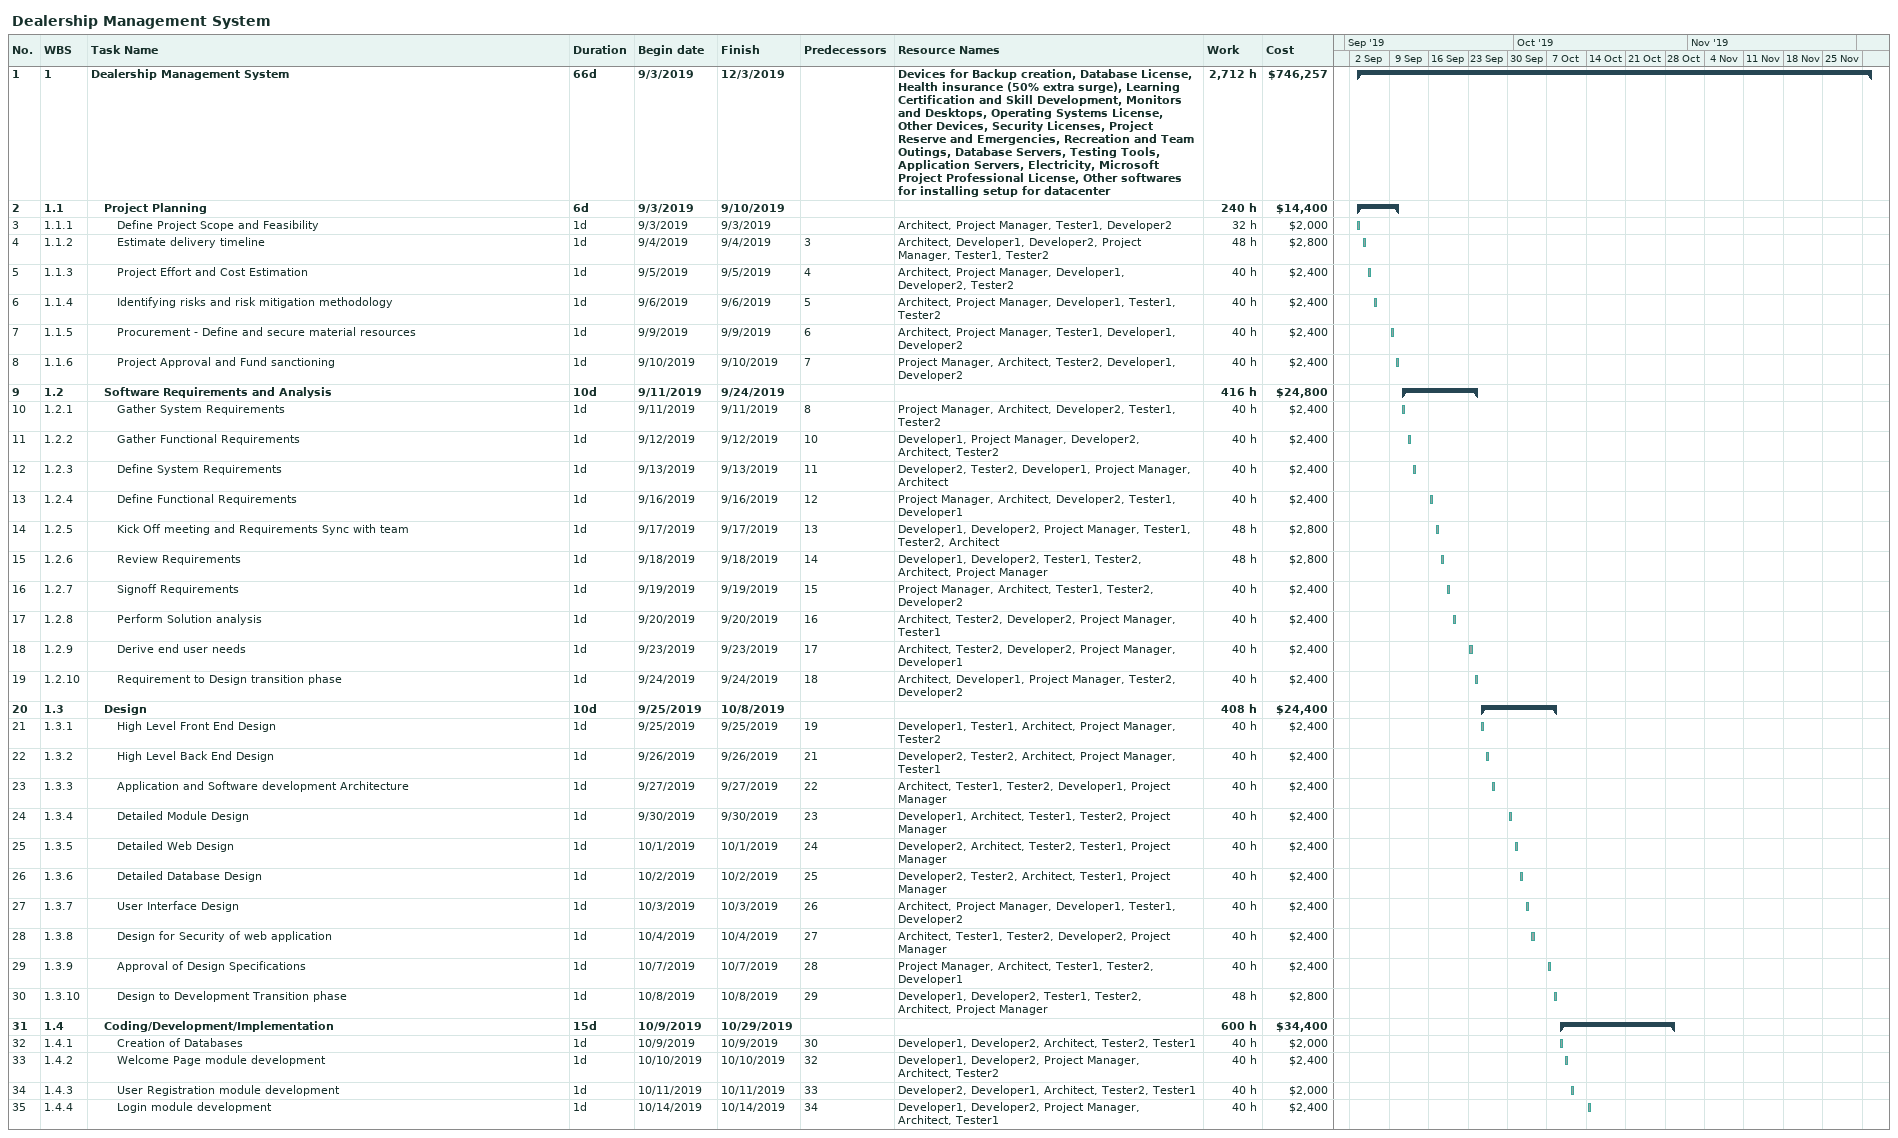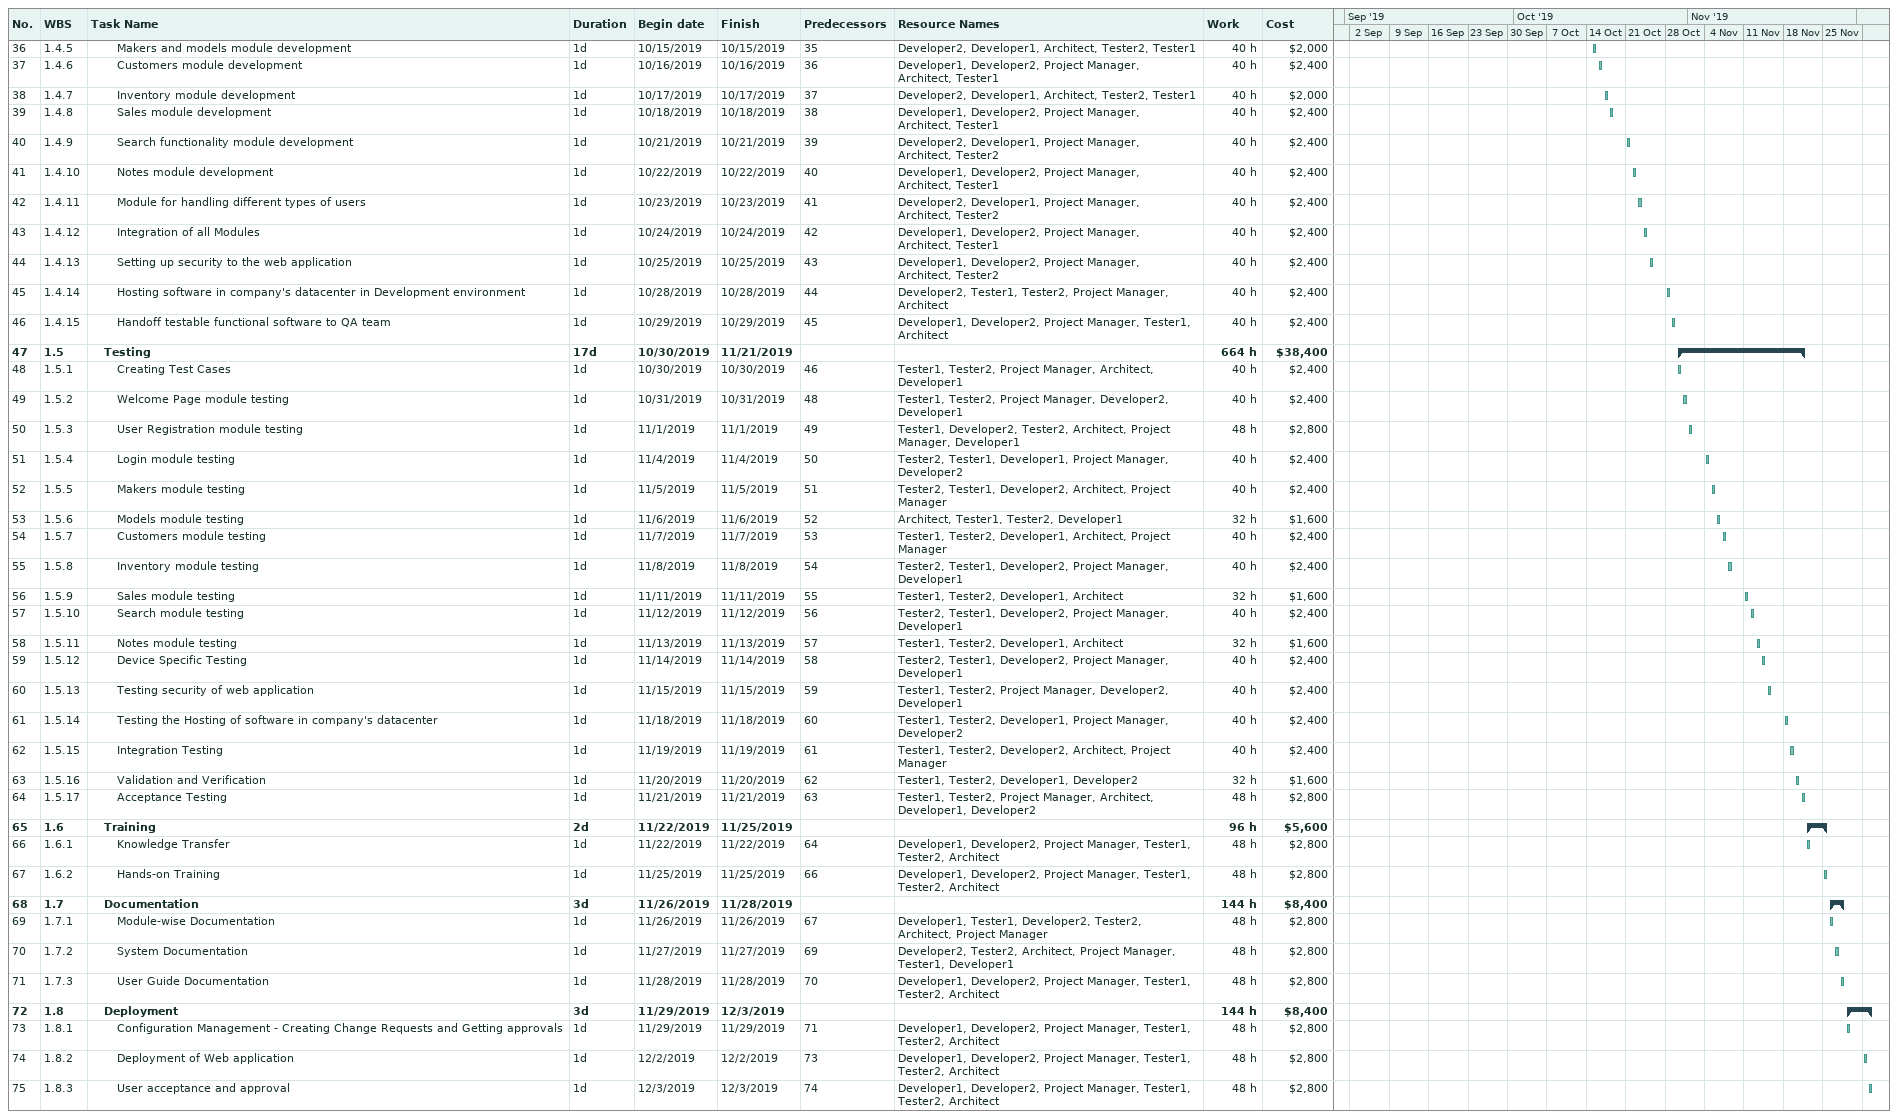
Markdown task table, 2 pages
Dealership Management System

| ID | WBS | Task | Duration | Start | Finish | Predecessors | Resources | Work (h) | Cost ($) |
|---|---|---|---|---|---|---|---|---|---|
| 1 | 1 | **Dealership Management System** | 66d | 2019-09-03 | 2019-12-03 |  | Devices for Backup creation, Database License, Health insurance (50% extra surge), Learning Certification and Skill Development, Monitors and Desktops, Operating Systems License, Other Devices, Security Licenses, Project Reserve and Emergencies, Recreation and Team Outings, Database Servers, Testing Tools, Application Servers, Electricity, Microsoft Project Professional License, Other softwares for installing setup for datacenter | 2712 | 746257 |
| 2 | 1.1 | **Project Planning** | 6d | 2019-09-03 | 2019-09-10 |  |  | 240 | 14400 |
| 3 | 1.1.1 | Define Project Scope and Feasibility | 1d | 2019-09-03 | 2019-09-03 |  | Architect, Project Manager, Tester1, Developer2 | 32 | 2000 |
| 4 | 1.1.2 | Estimate delivery timeline | 1d | 2019-09-04 | 2019-09-04 | 3 | Architect, Developer1, Developer2, Project Manager, Tester1, Tester2 | 48 | 2800 |
| 5 | 1.1.3 | Project Effort and Cost Estimation | 1d | 2019-09-05 | 2019-09-05 | 4 | Architect, Project Manager, Developer1, Developer2, Tester2 | 40 | 2400 |
| 6 | 1.1.4 | Identifying risks and risk mitigation methodology | 1d | 2019-09-06 | 2019-09-06 | 5 | Architect, Project Manager, Developer1, Tester1, Tester2 | 40 | 2400 |
| 7 | 1.1.5 | Procurement - Define and secure material resources | 1d | 2019-09-09 | 2019-09-09 | 6 | Architect, Project Manager, Tester1, Developer1, Developer2 | 40 | 2400 |
| 8 | 1.1.6 | Project Approval and Fund sanctioning | 1d | 2019-09-10 | 2019-09-10 | 7 | Project Manager, Architect, Tester2, Developer1, Developer2 | 40 | 2400 |
| 9 | 1.2 | **Software Requirements and Analysis** | 10d | 2019-09-11 | 2019-09-24 |  |  | 416 | 24800 |
| 10 | 1.2.1 | Gather System Requirements | 1d | 2019-09-11 | 2019-09-11 | 8 | Project Manager, Architect, Developer2, Tester1, Tester2 | 40 | 2400 |
| 11 | 1.2.2 | Gather Functional Requirements | 1d | 2019-09-12 | 2019-09-12 | 10 | Developer1, Project Manager, Developer2, Architect, Tester2 | 40 | 2400 |
| 12 | 1.2.3 | Define System Requirements | 1d | 2019-09-13 | 2019-09-13 | 11 | Developer2, Tester2, Developer1, Project Manager, Architect | 40 | 2400 |
| 13 | 1.2.4 | Define Functional Requirements | 1d | 2019-09-16 | 2019-09-16 | 12 | Project Manager, Architect, Developer2, Tester1, Developer1 | 40 | 2400 |
| 14 | 1.2.5 | Kick Off meeting and Requirements Sync with team | 1d | 2019-09-17 | 2019-09-17 | 13 | Developer1, Developer2, Project Manager, Tester1, Tester2, Architect | 48 | 2800 |
| 15 | 1.2.6 | Review Requirements | 1d | 2019-09-18 | 2019-09-18 | 14 | Developer1, Developer2, Tester1, Tester2, Architect, Project Manager | 48 | 2800 |
| 16 | 1.2.7 | Signoff Requirements | 1d | 2019-09-19 | 2019-09-19 | 15 | Project Manager, Architect, Tester1, Tester2, Developer2 | 40 | 2400 |
| 17 | 1.2.8 | Perform Solution analysis | 1d | 2019-09-20 | 2019-09-20 | 16 | Architect, Tester2, Developer2, Project Manager, Tester1 | 40 | 2400 |
| 18 | 1.2.9 | Derive end user needs | 1d | 2019-09-23 | 2019-09-23 | 17 | Architect, Tester2, Developer2, Project Manager, Developer1 | 40 | 2400 |
| 19 | 1.2.10 | Requirement to Design transition phase | 1d | 2019-09-24 | 2019-09-24 | 18 | Architect, Developer1, Project Manager, Tester2, Developer2 | 40 | 2400 |
| 20 | 1.3 | **Design** | 10d | 2019-09-25 | 2019-10-08 |  |  | 408 | 24400 |
| 21 | 1.3.1 | High Level Front End Design | 1d | 2019-09-25 | 2019-09-25 | 19 | Developer1, Tester1, Architect, Project Manager, Tester2 | 40 | 2400 |
| 22 | 1.3.2 | High Level Back End Design | 1d | 2019-09-26 | 2019-09-26 | 21 | Developer2, Tester2, Architect, Project Manager, Tester1 | 40 | 2400 |
| 23 | 1.3.3 | Application and Software development Architecture | 1d | 2019-09-27 | 2019-09-27 | 22 | Architect, Tester1, Tester2, Developer1, Project Manager | 40 | 2400 |
| 24 | 1.3.4 | Detailed Module Design | 1d | 2019-09-30 | 2019-09-30 | 23 | Developer1, Architect, Tester1, Tester2, Project Manager | 40 | 2400 |
| 25 | 1.3.5 | Detailed Web Design | 1d | 2019-10-01 | 2019-10-01 | 24 | Developer2, Architect, Tester2, Tester1, Project Manager | 40 | 2400 |
| 26 | 1.3.6 | Detailed Database Design | 1d | 2019-10-02 | 2019-10-02 | 25 | Developer2, Tester2, Architect, Tester1, Project Manager | 40 | 2400 |
| 27 | 1.3.7 | User Interface Design | 1d | 2019-10-03 | 2019-10-03 | 26 | Architect, Project Manager, Developer1, Tester1, Developer2 | 40 | 2400 |
| 28 | 1.3.8 | Design for Security of web application | 1d | 2019-10-04 | 2019-10-04 | 27 | Architect, Tester1, Tester2, Developer2, Project Manager | 40 | 2400 |
| 29 | 1.3.9 | Approval of Design Specifications | 1d | 2019-10-07 | 2019-10-07 | 28 | Project Manager, Architect, Tester1, Tester2, Developer1 | 40 | 2400 |
| 30 | 1.3.10 | Design to Development Transition phase | 1d | 2019-10-08 | 2019-10-08 | 29 | Developer1, Developer2, Tester1, Tester2, Architect, Project Manager | 48 | 2800 |
| 31 | 1.4 | **Coding/Development/Implementation** | 15d | 2019-10-09 | 2019-10-29 |  |  | 600 | 34400 |
| 32 | 1.4.1 | Creation of Databases | 1d | 2019-10-09 | 2019-10-09 | 30 | Developer1, Developer2, Architect, Tester2, Tester1 | 40 | 2000 |
| 33 | 1.4.2 | Welcome Page module development | 1d | 2019-10-10 | 2019-10-10 | 32 | Developer1, Developer2, Project Manager, Architect, Tester2 | 40 | 2400 |
| 34 | 1.4.3 | User Registration module development | 1d | 2019-10-11 | 2019-10-11 | 33 | Developer2, Developer1, Architect, Tester2, Tester1 | 40 | 2000 |
| 35 | 1.4.4 | Login module development | 1d | 2019-10-14 | 2019-10-14 | 34 | Developer1, Developer2, Project Manager, Architect, Tester1 | 40 | 2400 |
| 36 | 1.4.5 | Makers and models module development | 1d | 2019-10-15 | 2019-10-15 | 35 | Developer2, Developer1, Architect, Tester2, Tester1 | 40 | 2000 |
| 37 | 1.4.6 | Customers module development | 1d | 2019-10-16 | 2019-10-16 | 36 | Developer1, Developer2, Project Manager, Architect, Tester1 | 40 | 2400 |
| 38 | 1.4.7 | Inventory module development | 1d | 2019-10-17 | 2019-10-17 | 37 | Developer2, Developer1, Architect, Tester2, Tester1 | 40 | 2000 |
| 39 | 1.4.8 | Sales module development | 1d | 2019-10-18 | 2019-10-18 | 38 | Developer1, Developer2, Project Manager, Architect, Tester1 | 40 | 2400 |
| 40 | 1.4.9 | Search functionality module development | 1d | 2019-10-21 | 2019-10-21 | 39 | Developer2, Developer1, Project Manager, Architect, Tester2 | 40 | 2400 |
| 41 | 1.4.10 | Notes module development | 1d | 2019-10-22 | 2019-10-22 | 40 | Developer1, Developer2, Project Manager, Architect, Tester1 | 40 | 2400 |
| 42 | 1.4.11 | Module for handling different types of users | 1d | 2019-10-23 | 2019-10-23 | 41 | Developer2, Developer1, Project Manager, Architect, Tester2 | 40 | 2400 |
| 43 | 1.4.12 | Integration of all Modules | 1d | 2019-10-24 | 2019-10-24 | 42 | Developer1, Developer2, Project Manager, Architect, Tester1 | 40 | 2400 |
| 44 | 1.4.13 | Setting up security to the web application | 1d | 2019-10-25 | 2019-10-25 | 43 | Developer1, Developer2, Project Manager, Architect, Tester2 | 40 | 2400 |
| 45 | 1.4.14 | Hosting software in company's datacenter in Development environment | 1d | 2019-10-28 | 2019-10-28 | 44 | Developer2, Tester1, Tester2, Project Manager, Architect | 40 | 2400 |
| 46 | 1.4.15 | Handoff testable functional software to QA team | 1d | 2019-10-29 | 2019-10-29 | 45 | Developer1, Developer2, Project Manager, Tester1, Architect | 40 | 2400 |
| 47 | 1.5 | **Testing** | 17d | 2019-10-30 | 2019-11-21 |  |  | 664 | 38400 |
| 48 | 1.5.1 | Creating Test Cases | 1d | 2019-10-30 | 2019-10-30 | 46 | Tester1, Tester2, Project Manager, Architect, Developer1 | 40 | 2400 |
| 49 | 1.5.2 | Welcome Page module testing | 1d | 2019-10-31 | 2019-10-31 | 48 | Tester1, Tester2, Project Manager, Developer2, Developer1 | 40 | 2400 |
| 50 | 1.5.3 | User Registration module testing | 1d | 2019-11-01 | 2019-11-01 | 49 | Tester1, Developer2, Tester2, Architect, Project Manager, Developer1 | 48 | 2800 |
| 51 | 1.5.4 | Login module testing | 1d | 2019-11-04 | 2019-11-04 | 50 | Tester2, Tester1, Developer1, Project Manager, Developer2 | 40 | 2400 |
| 52 | 1.5.5 | Makers module testing | 1d | 2019-11-05 | 2019-11-05 | 51 | Tester2, Tester1, Developer2, Architect, Project Manager | 40 | 2400 |
| 53 | 1.5.6 | Models module testing | 1d | 2019-11-06 | 2019-11-06 | 52 | Architect, Tester1, Tester2, Developer1 | 32 | 1600 |
| 54 | 1.5.7 | Customers module testing | 1d | 2019-11-07 | 2019-11-07 | 53 | Tester1, Tester2, Developer1, Architect, Project Manager | 40 | 2400 |
| 55 | 1.5.8 | Inventory module testing | 1d | 2019-11-08 | 2019-11-08 | 54 | Tester2, Tester1, Developer2, Project Manager, Developer1 | 40 | 2400 |
| 56 | 1.5.9 | Sales module testing | 1d | 2019-11-11 | 2019-11-11 | 55 | Tester1, Tester2, Developer1, Architect | 32 | 1600 |
| 57 | 1.5.10 | Search module testing | 1d | 2019-11-12 | 2019-11-12 | 56 | Tester2, Tester1, Developer2, Project Manager, Developer1 | 40 | 2400 |
| 58 | 1.5.11 | Notes module testing | 1d | 2019-11-13 | 2019-11-13 | 57 | Tester1, Tester2, Developer1, Architect | 32 | 1600 |
| 59 | 1.5.12 | Device Specific Testing | 1d | 2019-11-14 | 2019-11-14 | 58 | Tester2, Tester1, Developer2, Project Manager, Developer1 | 40 | 2400 |
| 60 | 1.5.13 | Testing security of web application | 1d | 2019-11-15 | 2019-11-15 | 59 | Tester1, Tester2, Project Manager, Developer2, Developer1 | 40 | 2400 |
| 61 | 1.5.14 | Testing the Hosting of software in company's datacenter | 1d | 2019-11-18 | 2019-11-18 | 60 | Tester1, Tester2, Developer1, Project Manager, Developer2 | 40 | 2400 |
| 62 | 1.5.15 | Integration Testing | 1d | 2019-11-19 | 2019-11-19 | 61 | Tester1, Tester2, Developer2, Architect, Project Manager | 40 | 2400 |
| 63 | 1.5.16 | Validation and Verification | 1d | 2019-11-20 | 2019-11-20 | 62 | Tester1, Tester2, Developer1, Developer2 | 32 | 1600 |
| 64 | 1.5.17 | Acceptance Testing | 1d | 2019-11-21 | 2019-11-21 | 63 | Tester1, Tester2, Project Manager, Architect, Developer1, Developer2 | 48 | 2800 |
| 65 | 1.6 | **Training** | 2d | 2019-11-22 | 2019-11-25 |  |  | 96 | 5600 |
| 66 | 1.6.1 | Knowledge Transfer | 1d | 2019-11-22 | 2019-11-22 | 64 | Developer1, Developer2, Project Manager, Tester1, Tester2, Architect | 48 | 2800 |
| 67 | 1.6.2 | Hands-on Training | 1d | 2019-11-25 | 2019-11-25 | 66 | Developer1, Developer2, Project Manager, Tester1, Tester2, Architect | 48 | 2800 |
| 68 | 1.7 | **Documentation** | 3d | 2019-11-26 | 2019-11-28 |  |  | 144 | 8400 |
| 69 | 1.7.1 | Module-wise Documentation | 1d | 2019-11-26 | 2019-11-26 | 67 | Developer1, Tester1, Developer2, Tester2, Architect, Project Manager | 48 | 2800 |
| 70 | 1.7.2 | System Documentation | 1d | 2019-11-27 | 2019-11-27 | 69 | Developer2, Tester2, Architect, Project Manager, Tester1, Developer1 | 48 | 2800 |
| 71 | 1.7.3 | User Guide Documentation | 1d | 2019-11-28 | 2019-11-28 | 70 | Developer1, Developer2, Project Manager, Tester1, Tester2, Architect | 48 | 2800 |
| 72 | 1.8 | **Deployment** | 3d | 2019-11-29 | 2019-12-03 |  |  | 144 | 8400 |
| 73 | 1.8.1 | Configuration Management - Creating Change Requests and Getting approvals | 1d | 2019-11-29 | 2019-11-29 | 71 | Developer1, Developer2, Project Manager, Tester1, Tester2, Architect | 48 | 2800 |
| 74 | 1.8.2 | Deployment of Web application | 1d | 2019-12-02 | 2019-12-02 | 73 | Developer1, Developer2, Project Manager, Tester1, Tester2, Architect | 48 | 2800 |
| 75 | 1.8.3 | User acceptance and approval | 1d | 2019-12-03 | 2019-12-03 | 74 | Developer1, Developer2, Project Manager, Tester1, Tester2, Architect | 48 | 2800 |
